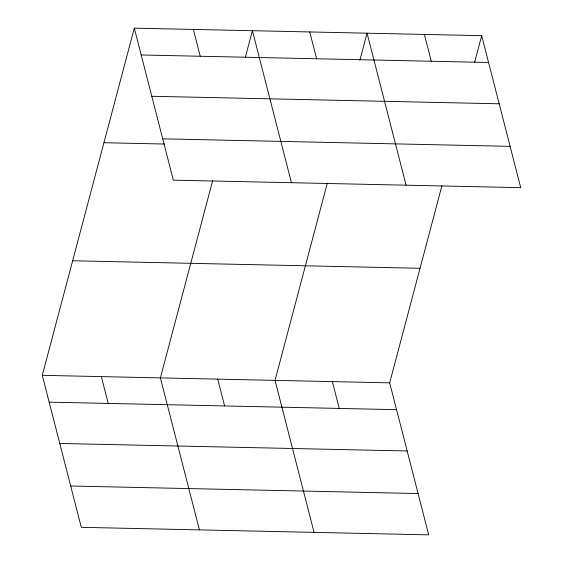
<?xml version="1.0" encoding="UTF-8"?>
<svg xmlns="http://www.w3.org/2000/svg" width="563" height="563" viewBox="0 0 563 563"><rect width="100%" height="100%" fill="white"/><g stroke="black" fill="none" stroke-linecap="round" stroke-linejoin="round"><path stroke-width="0.84" d="M441.941 185.656L389.673 382.854L428.696 534.85L81.304 527.327L42.281 375.331L134.304 28.15L481.696 35.673L520.719 187.669L173.327 180.146L134.304 28.15M212.659 180.688L160.392 377.886L199.422 529.889M245.271 57.665L252.414 30.705L291.444 182.708M327.3 183.172L275.033 380.37L314.055 532.366M359.912 60.15L367.055 33.189L406.085 185.185M474.553 62.627L481.696 35.673M141.186 54.97L488.578 62.486M151.792 96.28L499.191 103.796M162.721 138.836L510.113 146.359M103.937 142.721L164.727 144.037M72.648 260.76L420.04 268.284M42.281 375.331L389.673 382.854M49.164 402.151L396.556 409.667M59.769 443.461L407.162 450.977M70.699 486.017L418.091 493.54M424.375 34.427L431.258 61.247M309.734 31.95L316.624 58.763M332.353 381.608L339.236 408.428M193.362 29.431L200.245 56.244M217.712 379.131L224.595 405.944M101.333 376.612L108.223 403.425"/></g></svg>
